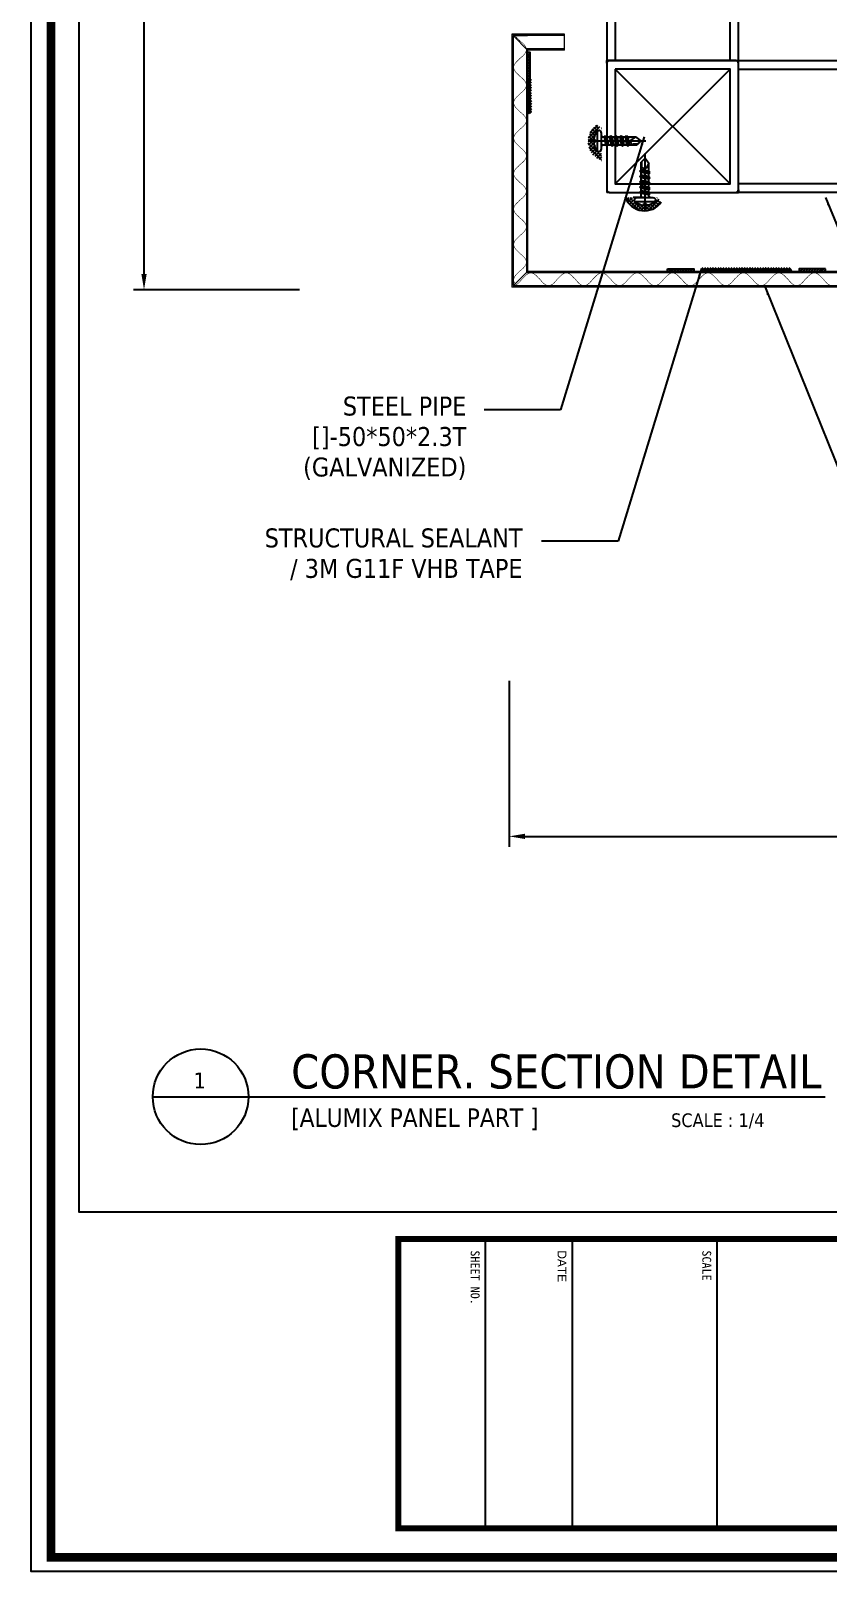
# Model space of a CAD drawing. Header units: millimetres. Extents: x 7297 to 60227, y -7497 to 19324.
# Drawn here: x 10192 to 10494, y 212 to 796 of the extents above; entities that cross this region are included whole.
import ezdxf

# ---------------------------------------------------------------- set-up
doc = ezdxf.new("R2010")
doc.units = ezdxf.units.MM
doc.linetypes.add('HIDDEN', pattern=[0.375, 0.25, -0.125])
for name, color, linetype in [('NS_AL_MOLD', 7, 'Continuous'), ('NS_CAULKING', 8, 'Continuous'), ('NS_COL_WHITE', 7, 'Continuous'), ('NS_DIM', 1, 'Continuous'), ('NS_FORM', 7, 'Continuous'), ('NS_FRAME', 253, 'Continuous'), ('NS_GASKET_3M', 150, 'Continuous'), ('NS_PIPE_FRAME', 2, 'Continuous'), ('NS_RIVET_SCREW', 1, 'Continuous'), ('NS_TEXT', 2, 'Continuous')]:
    doc.layers.add(name, color=color, linetype=linetype)
doc.layers.add('NS_AL_PANEL', color=32, linetype='Continuous', lineweight=9)
doc.styles.add('Expo M', font='Expo M.ttf')
doc.dimstyles.new('DS2', dxfattribs={"dimscale": 2, "dimtxt": 1.8, "dimasz": 1.5, "dimexe": 1, "dimexo": 1, "dimgap": 0.5, "dimtad": 1, "dimtoh": 1, "dimdec": 1, "dimzin": 1, "dimdsep": 46, "dimtxsty": 'Expo M', "dimcen": 2, "dimadec": 1, "dimazin": 0, "dimtfac": 1, "dimtdec": 4, "dimtix": 1, "dimtmove": 1, "dimatfit": 3, "dimfxl": 1, "dimtolj": 1, "dimtzin": 1, "dimarcsym": 0})
doc.dimstyles.new('N-SPACE', dxfattribs={"dimscale": 4, "dimtxt": 1.8, "dimasz": 1.5, "dimexe": 1, "dimexo": 1, "dimgap": 1, "dimtad": 1, "dimtoh": 1, "dimdec": 1, "dimzin": 1, "dimdsep": 46, "dimtxsty": 'Expo M', "dimcen": 2, "dimclrd": 1, "dimclre": 1, "dimclrt": 2, "dimadec": 1, "dimazin": 0, "dimtfac": 1, "dimtdec": 1, "dimtix": 1, "dimtmove": 1, "dimatfit": 3, "dimfxl": 1, "dimtolj": 1, "dimtzin": 1, "dimarcsym": 0})

# ---------------------------------------------------------------- blocks, each defined once
blk = doc.blocks.new('AL-TEMPLATE')
at = {"color": 8}
for p, q in [((2716.82, 1118.41), (2800.02, 1118.41)), ((2716.82, 1076.81), (2800.02, 1076.81)), ((2716.82, 1051.85), (2800.02, 1051.85))]:
    blk.add_line(p, q, dxfattribs=at)
at = {"color": 7, "ltscale": 2}
blk.add_lwpolyline([(1972.34, 1515.25), (1972.34, 921.25), (2812.34, 921.25), (2812.34, 1515.25)], close=True, dxfattribs=at)
at = {"color": 8}
for points, const_width in [([(1976.34, 1509.45), (2808.34, 1509.45), (2808.34, 927.05), (1976.34, 927.05)], 2.5), ([(2716.82, 1409.8), (2800.02, 1409.8), (2800.02, 1026.89), (2716.82, 1026.89)], 1.66)]:
    blk.add_lwpolyline(points, close=True, dxfattribs=dict(at, const_width=const_width))
at = {"color": 9}
blk.add_lwpolyline([(1984.07, 1501.32), (2709.08, 1501.32), (2709.08, 935.18), (1984.07, 935.18)], close=True, dxfattribs=at)
at = {"color": 8, "width": 438.9675, "attachment_point": 1}
for s, insert, char_height in [('SCALE', (2720.1, 1116.8), 2.556), ('{\\fﾱﾼﾸﾲ|b0|i0|c129|p49;DATE}', (2720.1, 1075.2), 2.5559), ('SHEET NO.', (2720.1, 1050.24), 2.556)]:
    blk.add_mtext(s, dxfattribs=dict(at, insert=insert, char_height=char_height))
blk = doc.blocks.new('*D574')
at = {"layer": 'NS_DIM', "color": 1, "lineweight": -2, "transparency": 16777216}
for p, q in [((10373.03, 549.58), (10373.03, 486.59)), ((10379.03, 490.59), (10934.63, 490.59))]:
    blk.add_line(p, q, dxfattribs=at)
at = {"layer": 'NS_DIM', "color": 1, "transparency": 16777216}
for points in [[(10379.03, 491.59), (10379.03, 489.59), (10373.03, 490.59)], [(10934.63, 491.59), (10934.63, 489.59), (10940.63, 490.59)]]:
    blk.add_solid(points, dxfattribs=at)
at = {"layer": 'NS_DIM', "color": 2, "transparency": 16777216, "insert": (10656.83, 498.37), "char_height": 7.2, "attachment_point": 5, "style": 'Expo M'}
blk.add_mtext('\\A1;MODULE DIM.', dxfattribs=at)
blk = doc.blocks.new('*D562')
at = {"layer": 'NS_DIM', "color": 1, "lineweight": -2, "transparency": 16777216}
for p, q in [((10234.48, 704), (10234.48, 1168.15)), ((10293.47, 698), (10230.48, 698))]:
    blk.add_line(p, q, dxfattribs=at)
at = {"layer": 'NS_DIM', "color": 1, "transparency": 16777216}
for points in [[(10233.48, 1168.15), (10235.48, 1168.15), (10234.48, 1174.15)], [(10233.48, 704), (10235.48, 704), (10234.48, 698)]]:
    blk.add_solid(points, dxfattribs=at)
at = {"layer": 'NS_DIM', "color": 2, "transparency": 16777216, "insert": (10226.7, 936.08), "char_height": 7.2, "attachment_point": 5, "rotation": 90, "style": 'Expo M'}
blk.add_mtext('\\A1;MODULE DIM.', dxfattribs=at)
blk = doc.blocks.new('피스')
for p, q in [((-4, 1.5), (-4, 1)), ((-4, 1.5), (4, 1.5)), ((-3, 0), (3, 0)), ((-0.5, 2.98), (-0.4, 2.3)), ((-0.4, 2.3), (0.4, 2.3)), ((0, 4.99), (0, -16.77)), ((0.5, 2.98), (0.4, 2.3)), ((4, 1.5), (4, 1)), ((2, -1.5), (-2, -2)), ((-1.5, -1.5), (-2, -2)), ((-2, -2), (-1.5, -2.5)), ((-1.5, -3.5), (-2, -4)), ((2, -3.5), (-2, -4)), ((-2, -4), (-1.5, -4.5)), ((-1.5, -5.5), (-2, -6)), ((2, -5.5), (-2, -6)), ((-1.5, -0.5), (-1.5, -1.5)), ((1.5, -1), (-1.5, -1.5)), ((1.5, -2), (-1.5, -2.5)), ((-1.5, -2.5), (-1.5, -3.5)), ((1.5, -3), (-1.5, -3.5)), ((1.5, -4), (-1.5, -4.5)), ((-1.5, -4.5), (-1.5, -5.5)), ((1.5, -5), (-1.5, -5.5)), ((1.5, -0.5), (1.5, -1)), ((1.5, -1), (2, -1.5)), ((2, -1.5), (1.5, -2)), ((1.5, -2), (1.5, -3)), ((1.5, -3), (2, -3.5)), ((2, -3.5), (1.5, -4)), ((1.5, -4), (1.5, -5)), ((1.5, -5), (2, -5.5)), ((2, -5.5), (1.5, -6)), ((-2, -6), (-1.5, -6.5)), ((-1.5, -7.5), (-2, -8)), ((2, -7.5), (-2, -8)), ((-2, -8), (-1.5, -8.5)), ((-1.5, -9.5), (-2, -10)), ((2, -9.5), (-2, -10)), ((-2, -10), (-1.5, -10.5)), ((1.5, -6), (-1.5, -6.5)), ((-1.5, -6.5), (-1.5, -7.5)), ((1.5, -7), (-1.5, -7.5)), ((1.5, -8), (-1.5, -8.5)), ((-1.5, -8.5), (-1.5, -9.5)), ((1.5, -9), (-1.5, -9.5)), ((1.5, -10), (-1.5, -10.5)), ((-1.5, -10.5), (-1.5, -13.5)), ((1.5, -13.03), (0.6, -11.47)), ((1.5, -6), (1.5, -7)), ((1.5, -7), (2, -7.5)), ((2, -7.5), (1.5, -8)), ((1.5, -8), (1.5, -9)), ((1.5, -9), (2, -9.5)), ((2, -9.5), (1.5, -10)), ((1.5, -10), (1.5, -13.03)), ((0, -15), (-1.5, -13.5)), ((-1.27, -13.54), (-1.27, -11.97)), ((0, -15), (-1.27, -13.54)), ((0, -15), (1.5, -13.03))]:
    blk.add_line(p, q)
for centre, radius, start, end in [((0, -3.08), 6.08, 94.71456, 131.11209), ((-3, 1), 1, 180, 270), ((-2, -0.5), 0.5, 0, 90), ((0, -3.08), 6.08, 48.88791, 85.28544), ((2, -0.5), 0.5, 90, 180), ((3, 1), 1, 270, 0), ((-0.27, -11.97), 1, 30.08633, 180)]:
    blk.add_arc(centre, radius, start, end)
blk = doc.blocks.new('N-SCREW')
blk.add_blockref('피스', (17.25, -1.03))
blk = doc.blocks.new('n-mid-bar')
blk.add_line((889.29, 1849.78), (885.29, 1849.78))
blk = doc.blocks.new('*U98')
for p, q in [((1, 50), (0, 50)), ((0, 49), (0, 50)), ((0, 49), (0, 1)), ((49, 50), (1, 50)), ((3.2, 3.2), (46.8, 46.8)), ((46.8, 3.2), (3.2, 46.8)), ((49, 50), (50, 50)), ((50, 49), (50, 50)), ((50, 1), (50, 49)), ((0, 1), (0, 0)), ((1, 0), (0, 0)), ((50, 1), (50, 0)), ((1, 0), (49, 0)), ((49, 0), (50, 0))]:
    blk.add_line(p, q)
blk.add_lwpolyline([(3.2, 46.8), (3.2, 3.2), (46.8, 3.2), (46.8, 46.8)], close=True)
for centre, start, end in [((1, 49), 90, 180), ((49, 49), 0, 90), ((1, 1), 180, 270), ((49, 1), 270, 0)]:
    blk.add_arc(centre, 1, start, end)
blk = doc.blocks.new('*U199')
blk.add_lwpolyline([(0, 0), (50, 0), (50, 389.14), (0, 389.14)], close=True)
at = {"linetype": 'HIDDEN'}
blk.add_lwpolyline([(3.2, 0), (46.8, 0), (46.8, 389.14), (3.2, 389.14)], close=True, dxfattribs=at)
blk = doc.blocks.new('*U198')
blk.add_lwpolyline([(0, 0), (50, 0), (50, 480.6), (0, 480.6)], close=True)
at = {"linetype": 'HIDDEN'}
blk.add_lwpolyline([(3.2, 0), (46.8, 0), (46.8, 480.6), (3.2, 480.6)], close=True, dxfattribs=at)

msp = doc.modelspace()

# ---------------------------------------------------------------- hatches: boundary and pattern name
at = {"layer": 'NS_CAULKING', "extrusion": (0, 0, -1)}
h = msp.add_hatch(dxfattribs=at)
h.set_pattern_fill('ANSI37', color=256, scale=0.3, angle=90, style=0, pattern_type=2)
h.set_pattern_definition([(135, (78613.5706, -757058.845), (-0.6735192091, -0.6735192091), []), (225, (78613.5706, -757058.845), (0.6735192091, -0.6735192091), [])])
h.paths.add_polyline_path([(-10406.36, 760.7), (-10408.03, 759.45), (-10408.03, 759.19), (-10407.4, 759.19), (-10407.37, 759.19), (-10407.34, 759.19), (-10407.31, 759.19), (-10407.28, 759.19), (-10407.25, 759.18), (-10407.22, 759.18), (-10407.19, 759.18), (-10407.16, 759.17), (-10407.13, 759.17), (-10407.1, 759.16), (-10407.07, 759.16), (-10407.04, 759.15), (-10407.01, 759.14), (-10406.98, 759.13), (-10406.95, 759.12), (-10406.92, 759.11), (-10406.89, 759.1), (-10406.86, 759.09), (-10406.83, 759.08), (-10406.8, 759.06), (-10406.77, 759.05), (-10406.74, 759.04), (-10406.71, 759.02), (-10406.68, 759), (-10406.65, 758.99), (-10406.63, 758.97), (-10406.6, 758.95), (-10406.57, 758.93), (-10406.55, 758.91), (-10406.52, 758.89), (-10406.49, 758.87), (-10406.47, 758.85), (-10406.44, 758.83), (-10406.42, 758.8), (-10406.4, 758.78), (-10406.37, 758.76), (-10406.35, 758.73), (-10406.33, 758.71), (-10406.31, 758.68), (-10406.29, 758.66), (-10406.27, 758.63), (-10406.25, 758.6), (-10406.23, 758.58), (-10406.21, 758.55), (-10406.19, 758.52), (-10406.18, 758.49), (-10406.16, 758.46), (-10406.15, 758.44), (-10406.13, 758.41), (-10406.12, 758.38), (-10406.11, 758.35), (-10406.1, 758.32), (-10406.08, 758.29), (-10406.07, 758.26), (-10406.06, 758.23), (-10406.06, 758.2), (-10406.05, 758.17), (-10406.04, 758.14), (-10406.03, 758.11), (-10406.03, 758.08), (-10406.02, 758.05), (-10406.02, 758.02), (-10406.01, 758), (-10406.01, 757.97), (-10405.9, 757.55), (-10405.8, 757.13), (-10405.76, 756.92), (-10405.72, 756.7), (-10405.68, 756.49), (-10405.65, 756.27), (-10405.62, 756.05), (-10405.59, 755.84), (-10405.57, 755.62), (-10405.55, 755.4), (-10405.54, 755.18), (-10405.53, 754.96), (-10405.53, 754.74), (-10405.52, 754.52), (-10405.53, 754.3), (-10405.53, 754.08), (-10405.54, 753.86), (-10405.55, 753.64), (-10405.57, 753.43), (-10405.59, 753.21), (-10405.62, 752.99), (-10405.65, 752.77), (-10405.68, 752.56), (-10405.72, 752.34), (-10405.76, 752.13), (-10405.8, 751.92), (-10405.9, 751.49), (-10406.01, 751.08), (-10406.01, 751.05), (-10406.02, 751.02), (-10406.02, 750.99), (-10406.03, 750.96), (-10406.03, 750.93), (-10406.04, 750.91), (-10406.05, 750.88), (-10406.05, 750.85), (-10406.06, 750.82), (-10406.07, 750.79), (-10406.08, 750.76), (-10406.09, 750.73), (-10406.1, 750.71), (-10406.12, 750.68), (-10406.13, 750.65), (-10406.14, 750.62), (-10406.15, 750.59), (-10406.17, 750.57), (-10406.19, 750.54), (-10406.2, 750.51), (-10406.22, 750.48), (-10406.24, 750.46), (-10406.25, 750.43), (-10406.27, 750.41), (-10406.29, 750.38), (-10406.31, 750.36), (-10406.33, 750.33), (-10406.35, 750.31), (-10406.37, 750.28), (-10406.4, 750.26), (-10406.42, 750.24), (-10406.44, 750.22), (-10406.47, 750.19), (-10406.49, 750.17), (-10406.52, 750.15), (-10406.54, 750.13), (-10406.57, 750.11), (-10406.59, 750.1), (-10406.62, 750.08), (-10406.65, 750.06), (-10406.67, 750.04), (-10406.7, 750.03), (-10406.73, 750.01), (-10406.76, 750), (-10406.79, 749.99), (-10406.81, 749.97), (-10406.84, 749.96), (-10406.87, 749.95), (-10406.9, 749.94), (-10406.93, 749.93), (-10406.96, 749.92), (-10406.99, 749.91), (-10407.02, 749.9), (-10407.05, 749.89), (-10407.08, 749.89), (-10407.11, 749.88), (-10407.14, 749.87), (-10407.16, 749.87), (-10407.19, 749.87), (-10407.22, 749.86), (-10407.25, 749.86), (-10407.28, 749.86), (-10407.31, 749.86), (-10407.34, 749.86), (-10408.03, 749.86), (-10408.03, 747.01), (-10407.79, 747.1), (-10407.56, 747.2), (-10407.33, 747.32), (-10407.1, 747.43), (-10406.87, 747.56), (-10406.65, 747.7), (-10406.43, 747.84), (-10406.21, 748), (-10406, 748.16), (-10405.79, 748.32), (-10405.59, 748.5), (-10405.39, 748.68), (-10405.2, 748.88), (-10405.01, 749.07), (-10404.83, 749.28), (-10404.66, 749.49), (-10404.5, 749.71), (-10404.34, 749.93), (-10404.2, 750.15), (-10404.06, 750.38), (-10403.93, 750.62), (-10403.8, 750.86), (-10403.69, 751.1), (-10403.59, 751.35), (-10403.49, 751.59), (-10403.4, 751.84), (-10403.32, 752.09), (-10403.25, 752.35), (-10403.19, 752.6), (-10403.14, 752.85), (-10403.1, 753.1), (-10403.06, 753.35), (-10403.04, 753.6), (-10403.02, 753.86), (-10403.01, 754.11), (-10403.01, 754.37), (-10403.02, 754.63), (-10403.03, 754.89), (-10403.06, 755.16), (-10403.09, 755.42), (-10403.13, 755.68), (-10403.19, 755.95), (-10403.25, 756.21), (-10403.32, 756.47), (-10403.4, 756.73), (-10403.49, 756.98), (-10403.58, 757.23), (-10403.69, 757.48), (-10403.81, 757.73), (-10403.93, 757.97), (-10404.06, 758.21), (-10404.2, 758.44), (-10404.35, 758.66), (-10404.5, 758.88), (-10404.67, 759.1), (-10404.83, 759.3), (-10405.01, 759.5), (-10405.19, 759.7), (-10405.37, 759.88), (-10405.56, 760.06), (-10405.76, 760.23), (-10405.96, 760.39), (-10406.16, 760.55)], flags=0)
at = {"layer": 'NS_CAULKING'}
h = msp.add_hatch(dxfattribs=at)
h.set_pattern_fill('ANSI37', color=256, scale=0.3, style=0, pattern_type=2)
h.set_pattern_definition([(45, (-748384.9302, -88290.5771), (-0.6735192091, 0.6735192091), []), (135, (-748384.9302, -88290.5771), (-0.6735192091, -0.6735192091), [])])
h.paths.add_polyline_path([(10430.72, 731.36), (10429.47, 733.02), (10429.21, 733.02), (10429.21, 732.4), (10429.21, 732.37), (10429.21, 732.34), (10429.21, 732.31), (10429.21, 732.28), (10429.21, 732.25), (10429.21, 732.22), (10429.2, 732.19), (10429.2, 732.16), (10429.19, 732.13), (10429.19, 732.1), (10429.18, 732.07), (10429.17, 732.04), (10429.17, 732.01), (10429.16, 731.97), (10429.15, 731.94), (10429.14, 731.91), (10429.13, 731.88), (10429.11, 731.85), (10429.1, 731.82), (10429.09, 731.79), (10429.07, 731.76), (10429.06, 731.73), (10429.04, 731.71), (10429.03, 731.68), (10429.01, 731.65), (10428.99, 731.62), (10428.98, 731.59), (10428.96, 731.57), (10428.94, 731.54), (10428.92, 731.51), (10428.89, 731.49), (10428.87, 731.46), (10428.85, 731.44), (10428.83, 731.41), (10428.8, 731.39), (10428.78, 731.37), (10428.76, 731.34), (10428.73, 731.32), (10428.71, 731.3), (10428.68, 731.28), (10428.65, 731.26), (10428.63, 731.24), (10428.6, 731.22), (10428.57, 731.2), (10428.54, 731.19), (10428.52, 731.17), (10428.49, 731.16), (10428.46, 731.14), (10428.43, 731.13), (10428.4, 731.11), (10428.37, 731.1), (10428.34, 731.09), (10428.31, 731.08), (10428.28, 731.07), (10428.25, 731.06), (10428.23, 731.05), (10428.2, 731.04), (10428.17, 731.03), (10428.14, 731.03), (10428.11, 731.02), (10428.08, 731.02), (10428.05, 731.01), (10428.02, 731.01), (10427.99, 731), (10427.57, 730.89), (10427.15, 730.79), (10426.94, 730.75), (10426.72, 730.71), (10426.51, 730.67), (10426.29, 730.64), (10426.08, 730.61), (10425.86, 730.59), (10425.64, 730.57), (10425.42, 730.55), (10425.2, 730.53), (10424.98, 730.52), (10424.77, 730.52), (10424.55, 730.52), (10424.33, 730.52), (10424.11, 730.52), (10423.89, 730.53), (10423.67, 730.55), (10423.45, 730.57), (10423.23, 730.59), (10423.01, 730.61), (10422.8, 730.64), (10422.58, 730.67), (10422.37, 730.71), (10422.15, 730.75), (10421.94, 730.79), (10421.52, 730.89), (10421.1, 731), (10421.07, 731.01), (10421.04, 731.01), (10421.02, 731.01), (10420.99, 731.02), (10420.96, 731.03), (10420.93, 731.03), (10420.9, 731.04), (10420.87, 731.05), (10420.84, 731.06), (10420.82, 731.07), (10420.79, 731.07), (10420.76, 731.09), (10420.73, 731.1), (10420.7, 731.11), (10420.67, 731.12), (10420.65, 731.13), (10420.62, 731.15), (10420.59, 731.16), (10420.56, 731.18), (10420.54, 731.19), (10420.51, 731.21), (10420.48, 731.23), (10420.46, 731.25), (10420.43, 731.27), (10420.4, 731.28), (10420.38, 731.3), (10420.36, 731.33), (10420.33, 731.35), (10420.31, 731.37), (10420.28, 731.39), (10420.26, 731.41), (10420.24, 731.44), (10420.22, 731.46), (10420.2, 731.49), (10420.18, 731.51), (10420.16, 731.54), (10420.14, 731.56), (10420.12, 731.59), (10420.1, 731.61), (10420.08, 731.64), (10420.07, 731.67), (10420.05, 731.7), (10420.04, 731.72), (10420.02, 731.75), (10420.01, 731.78), (10420, 731.81), (10419.98, 731.84), (10419.97, 731.87), (10419.96, 731.9), (10419.95, 731.92), (10419.94, 731.95), (10419.93, 731.98), (10419.92, 732.01), (10419.92, 732.04), (10419.91, 732.07), (10419.9, 732.1), (10419.9, 732.13), (10419.89, 732.16), (10419.89, 732.19), (10419.89, 732.22), (10419.88, 732.24), (10419.88, 732.27), (10419.88, 732.3), (10419.88, 732.33), (10419.88, 733.02), (10417.03, 733.02), (10417.13, 732.79), (10417.23, 732.55), (10417.34, 732.32), (10417.46, 732.09), (10417.59, 731.86), (10417.72, 731.64), (10417.87, 731.42), (10418.02, 731.2), (10418.18, 730.99), (10418.35, 730.78), (10418.53, 730.58), (10418.71, 730.38), (10418.9, 730.19), (10419.1, 730.01), (10419.3, 729.83), (10419.51, 729.66), (10419.73, 729.49), (10419.95, 729.34), (10420.18, 729.19), (10420.41, 729.05), (10420.64, 728.92), (10420.88, 728.8), (10421.13, 728.68), (10421.37, 728.58), (10421.62, 728.48), (10421.87, 728.4), (10422.12, 728.32), (10422.37, 728.25), (10422.62, 728.19), (10422.87, 728.14), (10423.12, 728.09), (10423.37, 728.06), (10423.63, 728.03), (10423.88, 728.01), (10424.14, 728), (10424.4, 728), (10424.66, 728.01), (10424.92, 728.02), (10425.18, 728.05), (10425.44, 728.08), (10425.71, 728.13), (10425.97, 728.18), (10426.23, 728.24), (10426.49, 728.31), (10426.75, 728.39), (10427.01, 728.48), (10427.26, 728.58), (10427.51, 728.68), (10427.75, 728.8), (10427.99, 728.92), (10428.23, 729.06), (10428.46, 729.2), (10428.69, 729.34), (10428.91, 729.5), (10429.12, 729.66), (10429.33, 729.83), (10429.53, 730), (10429.72, 730.18), (10429.91, 730.37), (10430.09, 730.56), (10430.26, 730.75), (10430.42, 730.95), (10430.57, 731.15)], flags=0)
at = {"layer": 'NS_GASKET_3M'}
h = msp.add_hatch(dxfattribs=at)
h.set_pattern_fill('JIS_WOOD', color=256, angle=-90, style=0, pattern_type=2)
h.set_pattern_definition([(315, (4342.4125, -5439.7633), (0.5, 0.5), [])])
h.paths.add_polyline_path([(10381.03, 778.02), (10381.03, 788.02), (10380.03, 788.02), (10380.03, 778.02)], flags=0)
h = msp.add_hatch(dxfattribs=at)
h.set_pattern_fill('ANSI31', color=256, angle=-90)
h.set_pattern_definition([(315, (7876.34679, 1296.0763), (0.0883883476, 0.0883883476), [])])
h.paths.add_polyline_path([(10380.03, 764.02, -0.414214), (10381.03, 765.02), (10381.53, 765.52), (10381.03, 766.02), (10381.53, 766.52), (10381.03, 767.02), (10381.53, 767.52), (10381.03, 768.02), (10381.53, 768.52), (10381.03, 769.02), (10381.53, 769.52), (10381.03, 770.02), (10381.53, 770.52), (10381.03, 771.02), (10381.53, 771.52), (10381.03, 772.02), (10381.53, 772.52), (10381.03, 773.02), (10381.53, 773.52), (10381.03, 774.02), (10381.53, 774.52), (10381.03, 775.02), (10381.53, 775.52), (10381.03, 776.02), (10381.53, 776.52), (10381.03, 777.02), (10381.53, 777.52), (10381.03, 778.02), (10380.03, 778.02)])
at = {"layer": 'NS_GASKET_3M', "extrusion": (0, 0, -1)}
h = msp.add_hatch(dxfattribs=at)
h.set_pattern_fill('JIS_WOOD', color=256, style=0, pattern_type=2)
h.set_pattern_definition([(45, (-3219.15145, -5332.59404), (-0.5, 0.5), [])])
h.paths.add_polyline_path([(-10433.05, 706.02), (-10443.05, 706.02), (-10443.05, 705.02), (-10433.05, 705.02)], flags=0)
at = {"layer": 'NS_GASKET_3M'}
h = msp.add_hatch(dxfattribs=at)
h.set_pattern_fill('ANSI31', color=256)
h.set_pattern_definition([(45, (9936.44683, -1798.65976), (-0.0883883476, 0.0883883476), [])])
h.paths.add_polyline_path([(10480.05, 706.02), (10479.55, 706.52), (10479.05, 706.02), (10478.55, 706.52), (10478.05, 706.02), (10477.55, 706.52), (10477.05, 706.02), (10476.55, 706.52), (10476.05, 706.02), (10475.55, 706.52), (10475.05, 706.02), (10474.55, 706.52), (10474.05, 706.02), (10473.55, 706.52), (10473.05, 706.02), (10472.55, 706.52), (10472.05, 706.02), (10471.55, 706.52), (10471.05, 706.02), (10470.55, 706.52), (10470.05, 706.02), (10469.55, 706.52), (10469.05, 706.02), (10468.55, 706.52), (10468.05, 706.02), (10467.55, 706.52), (10467.05, 706.02), (10466.55, 706.52), (10466.05, 706.02), (10465.55, 706.52), (10465.05, 706.02), (10464.55, 706.52), (10464.05, 706.02), (10463.55, 706.52), (10463.05, 706.02), (10462.55, 706.52), (10462.05, 706.02), (10461.55, 706.52), (10461.05, 706.02), (10460.55, 706.52), (10460.05, 706.02), (10459.55, 706.52), (10459.05, 706.02), (10458.55, 706.52), (10458.05, 706.02), (10457.55, 706.52), (10457.05, 706.02), (10456.55, 706.52), (10456.05, 706.02), (10455.55, 706.52), (10455.05, 706.02), (10454.55, 706.52), (10454.05, 706.02), (10453.55, 706.52), (10453.05, 706.02), (10452.55, 706.52), (10452.05, 706.02), (10451.55, 706.52), (10451.05, 706.02), (10450.55, 706.52), (10450.05, 706.02), (10449.55, 706.52), (10449.05, 706.02), (10448.55, 706.52), (10448.05, 706.02), (10447.55, 706.52), (10447.05, 706.02), (10446.55, 706.52), (10446.05, 706.02, -0.414214), (10445.05, 705.02), (10481.05, 705.02, -0.414214)])
h = msp.add_hatch(dxfattribs=at)
h.set_pattern_fill('JIS_WOOD', color=256, style=0, pattern_type=2)
h.set_pattern_definition([(45, (16710.8306, -5332.59404), (-0.5, 0.5), [])])
h.paths.add_polyline_path([(10493.05, 706.02), (10483.05, 706.02), (10483.05, 705.02), (10493.05, 705.02)], flags=0)

# ---------------------------------------------------------------- linework, layer by layer
at = {"layer": 'NS_AL_PANEL'}
for p, q in [((10374.03, 795.02), (10374.03, 699)), ((10380.53, 795.02), (10374.03, 795.02)), ((10374.03, 795.02), (10380.53, 795.02)), ((10394.03, 795.02), (10374.03, 795.02)), ((10374.53, 794.52), (10374.53, 699.62)), ((10374.53, 794.52), (10380.03, 794.52)), ((10394.03, 794.52), (10374.53, 794.52)), ((10380.03, 789.02), (10374.53, 794.52)), ((10379.53, 789.52), (10379.53, 704.5)), ((10394.03, 789.52), (10379.53, 789.52)), ((10394.03, 789.02), (10394.03, 795.02)), ((10380.03, 789.02), (10380.03, 705)), ((10394.03, 789.02), (10380.03, 789.02)), ((10380.03, 705), (10374.53, 699.5)), ((10940.63, 704.5), (10379.53, 704.5)), ((10940.63, 705), (10380.03, 705)), ((10940.63, 699), (10374.03, 699)), ((10940.63, 699.5), (10374.53, 699.5))]:
    msp.add_line(p, q, dxfattribs=at)
at = {"layer": 'NS_AL_PANEL', "const_width": 0.208}
for points in [[(10374.93, 795.02), (10374.98, 794.89), (10375.3, 794.35), (10375.79, 793.78), (10376.46, 793.15), (10377.12, 792.45), (10377.81, 791.9), (10378.48, 791.28), (10378.96, 790.7), (10379.29, 790.17), (10379.47, 789.66), (10379.53, 789.17), (10379.47, 788.67), (10379.29, 788.16), (10378.96, 787.63), (10378.48, 787.05), (10377.81, 786.43), (10377.12, 785.88), (10376.46, 785.18), (10375.79, 784.55), (10375.3, 783.98), (10374.98, 783.44), (10374.8, 782.94), (10374.74, 782.44), (10374.8, 781.95), (10374.98, 781.44), (10375.3, 780.91), (10375.79, 780.33), (10376.46, 779.7), (10377.12, 779.01), (10377.81, 778.46), (10378.48, 777.83), (10378.96, 777.26), (10379.29, 776.72), (10379.47, 776.22), (10379.53, 775.72), (10379.47, 775.23), (10379.29, 774.72), (10378.96, 774.19), (10378.48, 773.61), (10377.81, 772.98), (10377.12, 772.43), (10376.46, 771.74), (10375.79, 771.11), (10375.3, 770.54), (10374.98, 770), (10374.8, 769.49), (10374.74, 769), (10374.8, 768.51), (10374.98, 768), (10375.3, 767.46), (10375.79, 766.89), (10376.46, 766.26), (10377.12, 765.57), (10377.81, 765.02), (10378.48, 764.39), (10378.96, 763.81), (10379.29, 763.28), (10379.47, 762.77), (10379.53, 762.28), (10379.47, 761.78), (10379.29, 761.28), (10378.96, 760.74), (10378.48, 760.17), (10377.81, 759.54), (10377.12, 758.99), (10376.46, 758.3), (10375.79, 757.67), (10375.3, 757.09), (10374.98, 756.56), (10374.8, 756.05), (10374.74, 755.56), (10374.8, 755.06), (10374.98, 754.56), (10375.3, 754.02), (10375.79, 753.45), (10376.46, 752.82), (10377.12, 752.12), (10377.81, 751.57), (10378.48, 750.95), (10378.96, 750.37), (10379.29, 749.84), (10379.47, 749.33), (10379.53, 748.83), (10379.47, 748.34), (10379.29, 747.83), (10378.96, 747.3), (10378.48, 746.72), (10377.81, 746.1), (10377.12, 745.55), (10376.46, 744.85), (10375.79, 744.22), (10375.3, 743.65), (10374.98, 743.11), (10374.8, 742.61), (10374.74, 742.11), (10374.8, 741.62), (10374.98, 741.11), (10375.3, 740.58), (10375.79, 740), (10376.46, 739.37), (10377.12, 738.68), (10377.81, 738.13), (10378.48, 737.5), (10378.96, 736.93), (10379.29, 736.39), (10379.47, 735.89), (10379.53, 735.39), (10379.47, 734.9), (10379.29, 734.39), (10378.96, 733.86), (10378.48, 733.28), (10377.81, 732.65), (10377.12, 732.1), (10376.46, 731.41), (10375.79, 730.78), (10375.3, 730.21), (10374.98, 729.67), (10374.8, 729.16), (10374.74, 728.67), (10374.8, 728.18), (10374.98, 727.67), (10375.3, 727.13), (10375.79, 726.56), (10376.46, 725.93), (10377.12, 725.24), (10377.81, 724.69), (10378.48, 724.06), (10378.96, 723.48), (10379.29, 722.95), (10379.47, 722.44), (10379.53, 721.95), (10379.47, 721.45), (10379.29, 720.95), (10378.96, 720.41), (10378.48, 719.84), (10377.81, 719.21), (10377.12, 718.66), (10376.46, 717.97), (10375.79, 717.34), (10375.3, 716.76), (10374.98, 716.23), (10374.8, 715.72), (10374.74, 715.23), (10374.8, 714.73), (10374.98, 714.22), (10375.3, 713.69), (10375.79, 713.12), (10376.46, 712.49), (10377.12, 711.79), (10377.81, 711.24), (10378.48, 710.61), (10378.96, 710.04), (10379.29, 709.51), (10379.47, 709), (10379.53, 708.5)], [(10374.93, 727.8), (10374.98, 727.67), (10375.3, 727.13), (10375.79, 726.56), (10376.46, 725.93), (10377.12, 725.24), (10377.81, 724.69), (10378.48, 724.06), (10378.96, 723.48), (10379.29, 722.95), (10379.47, 722.44), (10379.53, 721.95), (10379.47, 721.45), (10379.29, 720.95), (10378.96, 720.41), (10378.48, 719.84), (10377.81, 719.21), (10377.12, 718.66), (10376.46, 717.97), (10375.79, 717.34), (10375.3, 716.76), (10374.98, 716.23), (10374.8, 715.72), (10374.74, 715.23), (10374.8, 714.73), (10374.98, 714.22), (10375.3, 713.69), (10375.79, 713.12), (10376.46, 712.49), (10377.12, 711.79), (10377.81, 711.24), (10378.48, 710.61), (10378.96, 710.04), (10379.29, 709.51), (10379.47, 709), (10379.53, 708.5), (10379.47, 708.01), (10379.29, 707.5), (10378.96, 706.97), (10378.48, 706.39), (10377.81, 705.76), (10377.12, 705.21), (10376.46, 704.52), (10375.79, 703.89), (10375.3, 703.32), (10374.98, 702.78), (10374.8, 702.28), (10374.74, 701.78), (10374.8, 701.29), (10374.98, 700.78), (10375.3, 700.25)], [(10494.52, 699.86), (10493.98, 700.18), (10493.41, 700.67), (10492.78, 701.34), (10492.23, 702.03), (10491.54, 702.68), (10490.91, 703.35), (10490.33, 703.84), (10489.8, 704.17), (10489.29, 704.35), (10488.8, 704.4), (10488.3, 704.35), (10487.8, 704.17), (10487.26, 703.84), (10486.69, 703.35), (10486.06, 702.68), (10485.37, 702.03), (10484.82, 701.34), (10484.19, 700.67), (10483.61, 700.18), (10483.08, 699.86), (10482.57, 699.67), (10482.08, 699.62), (10481.58, 699.67), (10481.07, 699.86), (10480.54, 700.18), (10479.97, 700.67), (10479.34, 701.34), (10478.79, 702.03), (10478.09, 702.68), (10477.47, 703.35), (10476.89, 703.84), (10476.36, 704.17), (10475.85, 704.35), (10475.35, 704.4), (10474.86, 704.35), (10474.35, 704.17), (10473.82, 703.84), (10473.24, 703.35), (10472.62, 702.68), (10471.92, 702.03), (10471.37, 701.34), (10470.74, 700.67), (10470.17, 700.18), (10469.63, 699.86), (10469.13, 699.67), (10468.63, 699.62), (10468.14, 699.67), (10467.63, 699.86), (10467.1, 700.18), (10466.52, 700.67), (10465.89, 701.34), (10465.34, 702.03), (10464.65, 702.68), (10464.02, 703.35), (10463.45, 703.84), (10462.91, 704.17), (10462.4, 704.35), (10461.91, 704.4), (10461.42, 704.35), (10460.91, 704.17), (10460.38, 703.84), (10459.8, 703.35), (10459.17, 702.68), (10458.48, 702.03), (10457.93, 701.34), (10457.3, 700.67), (10456.72, 700.18), (10456.19, 699.86), (10455.68, 699.67), (10455.19, 699.62), (10454.7, 699.67), (10454.19, 699.86), (10453.65, 700.18), (10453.08, 700.67), (10452.45, 701.34), (10451.9, 702.03), (10451.21, 702.68), (10450.58, 703.35), (10450, 703.84), (10449.47, 704.17), (10448.96, 704.35), (10448.47, 704.4), (10447.97, 704.35), (10447.47, 704.17), (10446.93, 703.84), (10446.36, 703.35), (10445.73, 702.68), (10445.04, 702.03), (10444.49, 701.34), (10443.86, 700.67), (10443.28, 700.18), (10442.75, 699.86), (10442.24, 699.67), (10441.75, 699.62), (10441.25, 699.67), (10440.74, 699.86), (10440.21, 700.18), (10439.64, 700.67), (10439.01, 701.34), (10438.46, 702.03), (10437.76, 702.68), (10437.13, 703.35), (10436.56, 703.84), (10436.03, 704.17), (10435.52, 704.35), (10435.02, 704.4), (10434.53, 704.35), (10434.02, 704.17), (10433.49, 703.84), (10432.91, 703.35), (10432.28, 702.68), (10431.59, 702.03), (10431.04, 701.34), (10430.41, 700.67), (10429.84, 700.18), (10429.3, 699.86), (10428.8, 699.67), (10428.3, 699.62), (10427.81, 699.67), (10427.3, 699.86), (10426.77, 700.18), (10426.19, 700.67), (10425.56, 701.34), (10425.01, 702.03), (10424.32, 702.68), (10423.69, 703.35), (10423.12, 703.84), (10422.58, 704.17), (10422.07, 704.35), (10421.58, 704.4), (10421.09, 704.35), (10420.58, 704.17), (10420.04, 703.84), (10419.47, 703.35), (10418.84, 702.68), (10418.15, 702.03), (10417.6, 701.34), (10416.97, 700.67), (10416.39, 700.18), (10415.86, 699.86), (10415.35, 699.67), (10414.86, 699.62), (10414.36, 699.67), (10413.86, 699.86), (10413.32, 700.18), (10412.75, 700.67), (10412.12, 701.34), (10411.57, 702.03), (10410.88, 702.68), (10410.25, 703.35), (10409.67, 703.84), (10409.14, 704.17), (10408.63, 704.35), (10408.14, 704.4), (10407.64, 704.35), (10407.14, 704.17), (10406.6, 703.84), (10406.03, 703.35), (10405.4, 702.68), (10404.7, 702.03), (10404.15, 701.34), (10403.53, 700.67), (10402.95, 700.18), (10402.42, 699.86), (10401.91, 699.67), (10401.42, 699.62), (10400.92, 699.67), (10400.41, 699.86), (10399.88, 700.18), (10399.3, 700.67), (10398.68, 701.34), (10398.13, 702.03), (10397.43, 702.68), (10396.8, 703.35), (10396.23, 703.84), (10395.69, 704.17), (10395.19, 704.35), (10394.69, 704.4), (10394.2, 704.35), (10393.69, 704.17), (10393.16, 703.84), (10392.58, 703.35), (10391.95, 702.68), (10391.26, 702.03), (10390.71, 701.34), (10390.08, 700.67), (10389.51, 700.18), (10388.97, 699.86), (10388.47, 699.67), (10387.97, 699.62), (10387.48, 699.67), (10386.97, 699.86), (10386.44, 700.18), (10385.86, 700.67), (10385.23, 701.34), (10384.68, 702.03), (10383.99, 702.68), (10383.36, 703.35), (10382.79, 703.84), (10382.25, 704.17), (10381.74, 704.35), (10381.25, 704.4), (10380.76, 704.35), (10380.25, 704.17), (10379.71, 703.84), (10379.14, 703.35), (10378.51, 702.68), (10377.82, 702.03), (10377.27, 701.34), (10376.64, 700.67), (10376.06, 700.18), (10375.53, 699.86), (10375.02, 699.67), (10374.53, 699.62)]]:
    msp.add_lwpolyline(points, dxfattribs=at)
at = {"layer": 'NS_CAULKING'}
msp.add_arc((10424.32, 735.79), 7.79, 200.84266, 325.28379, dxfattribs=at)
at = {"layer": 'NS_COL_WHITE'}
msp.add_line((10237.81, 391.78), (10492.95, 391.78), dxfattribs=at)
msp.add_circle((10255.95, 391.78), 18.14, dxfattribs=at)
at = {"layer": 'NS_GASKET_3M'}
for points in [[(10381.03, 778.02), (10381.03, 788.02), (10380.03, 788.02), (10380.03, 778.02)], [(10433.05, 706.02), (10443.05, 706.02), (10443.05, 705.02), (10433.05, 705.02)], [(10493.05, 706.02), (10483.05, 706.02), (10483.05, 705.02), (10493.05, 705.02)]]:
    msp.add_lwpolyline(points, close=True, dxfattribs=at)

# ---------------------------------------------------------------- block references
at = {"layer": 'NS_AL_MOLD'}
msp.add_blockref('n-mid-bar', (9534.75, -1116.76), dxfattribs=at)
at = {"layer": 'NS_FORM', "xscale": 1.32, "yscale": 1.32, "zscale": 1.32, "rotation": 270}
msp.add_blockref('AL-TEMPLATE', (8975.48, 3924), dxfattribs=at)
at = {"layer": 'NS_FRAME'}
msp.add_blockref('*U199', (10410.03, 785), dxfattribs=at)
at = {"layer": 'NS_FRAME', "xscale": -1, "rotation": 270}
msp.add_blockref('*U198', (10460.03, 735), dxfattribs=at)
at = {"layer": 'NS_PIPE_FRAME'}
msp.add_blockref('*U98', (10410.03, 735), dxfattribs=at)
at = {"layer": 'NS_RIVET_SCREW', "rotation": 89.99999999999999}
msp.add_blockref('N-SCREW', (10407, 737.27), dxfattribs=at)
at = {"layer": 'NS_RIVET_SCREW', "xscale": -1, "rotation": 180}
msp.add_blockref('N-SCREW', (10407.3, 731.99), dxfattribs=at)

# ---------------------------------------------------------------- texts
at = {"layer": 'NS_TEXT', "line_spacing_factor": 0.963855}
for s, insert, char_height, width, attachment_point in [('\\pxqr;{\\fTahoma|b0|i0|c0|p34;STEEL PIPE\\P[]-50*50*\\fTahoma|b0|i0|c129|p34;2\\fTahoma|b0|i0|c0|p34;.\\fTahoma|b0|i0|c129|p34;3\\fTahoma|b0|i0|c0|p34;T\\P(GALVANIZED)}', (10285.76, 657.51), 7.2, 71.0245, 1), ('\\pxqr;{\\fTahoma|b0|i0|c0|p34;STRUCTURAL SEALANT\\P/ 3M G11F VHB TAPE}', (10268.74, 607.47), 7.2, 109.3471, 1), ('\\fTahoma;CORNER. SECTION DETAIL', (10290.3, 394.66), 12.96, 226.0057, 7), ('\\fTahoma;1', (10253.34, 394.96), 6, 8.9419, 7), ('\\fTahoma;[ALUMIX PANEL PART ]', (10290.3, 379.07), 7, 105.1355, 7), ('\\fTahoma;SCALE : 1/4', (10434.46, 379.62), 5.184, 42.074, 7)]:
    msp.add_mtext(s, dxfattribs=dict(at, insert=insert, char_height=char_height, width=width, attachment_point=attachment_point))

# ---------------------------------------------------------------- dimensions: what is measured, and where the dimension line sits
at = {"layer": 'NS_DIM'}
dim = msp.add_linear_dim(base=(10234.48, 1174.15), p1=(10297.47, 698), p2=(10234.48, 1174.15), angle=90, text='MODULE DIM.', dimstyle='N-SPACE', dxfattribs=at)
dim.commit()
dim.dimension.update_dxf_attribs({"geometry": '*D562', "text_midpoint": (10226.7, 936.08)})
dim = msp.add_linear_dim(base=(10940.63, 490.59), p1=(10373.03, 553.58), p2=(10940.63, 490.59), text='MODULE DIM.', dimstyle='N-SPACE', dxfattribs=at)
dim.commit()
dim.dimension.update_dxf_attribs({"geometry": '*D574', "text_midpoint": (10656.83, 498.37)})

# ---------------------------------------------------------------- leaders
for points in [[(10424.25, 756.02), (10392.53, 652.46), (10363.54, 652.46)], [(10493.05, 733.02), (10536.09, 628.27), (10557.9, 628.27)], [(10446.03, 706.15), (10414.31, 602.6), (10385.32, 602.6)], [(10470.11, 699), (10516.23, 584.67), (10538.04, 584.67)]]:
    msp.add_leader(points, dimstyle='DS2', override={"dimgap": 0.5, "dimtad": 0}, dxfattribs=at)

doc.saveas('drawing.dxf')
